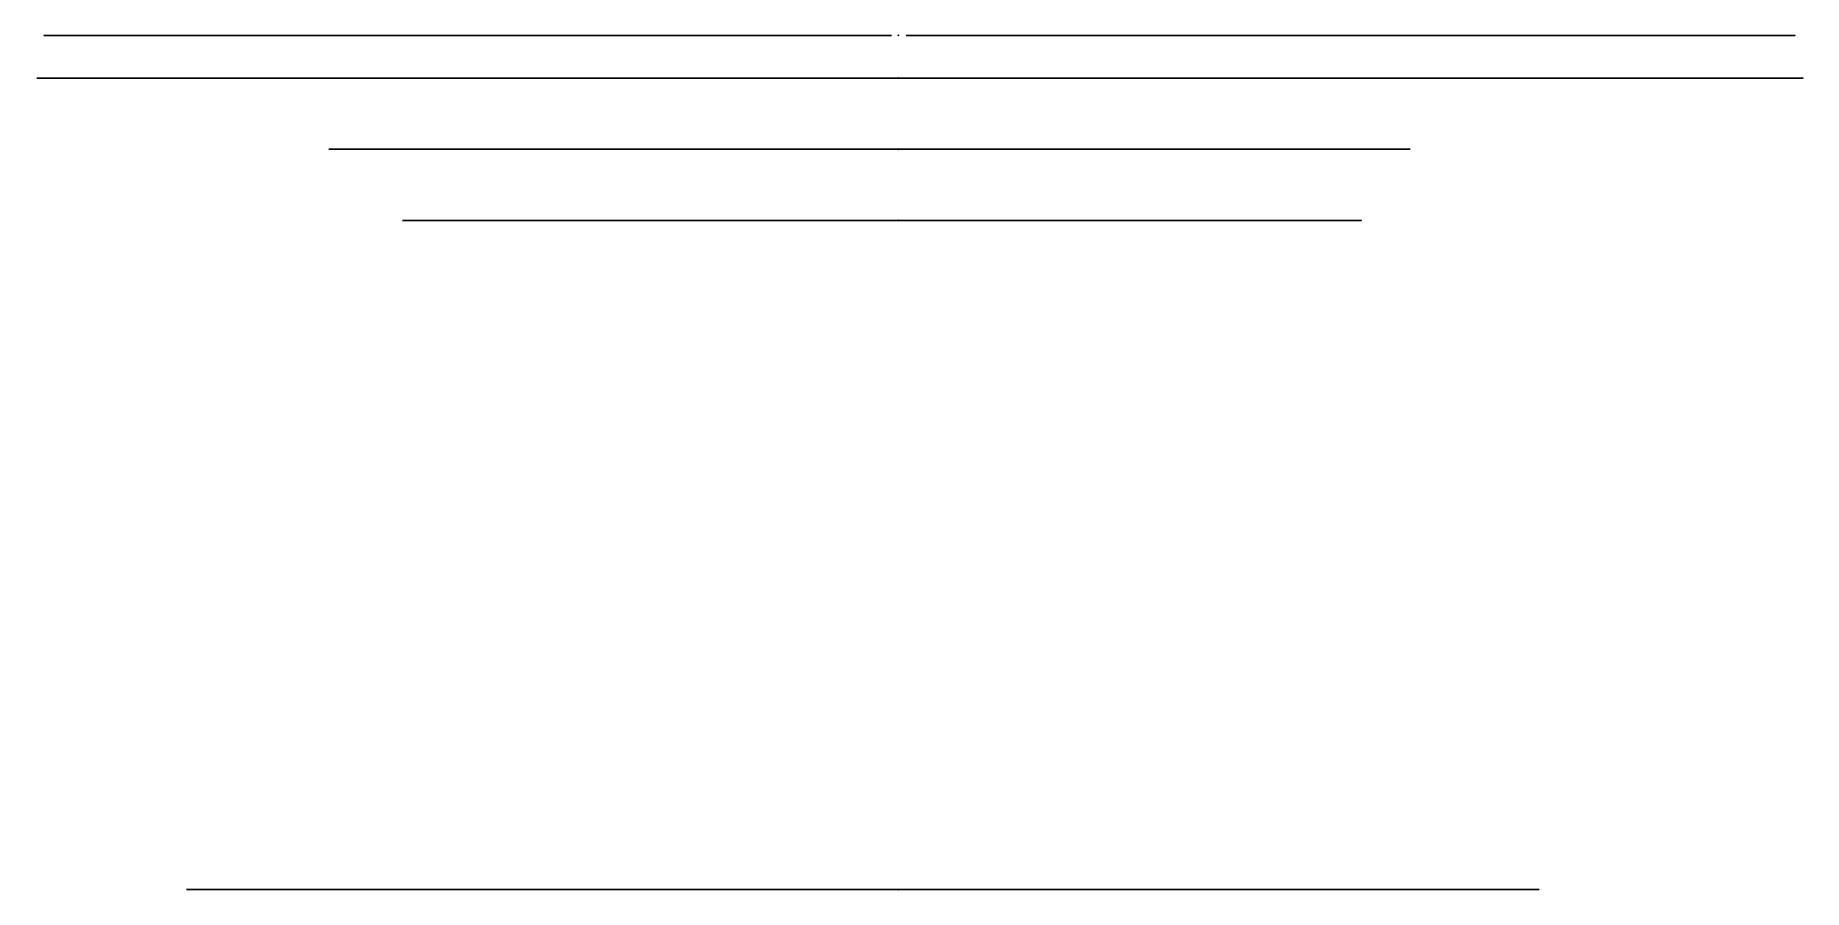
# Model space of a CAD drawing. Header units: millimetres. Extents: x -61 to 64, y -57 to 3.
import ezdxf

# ---------------------------------------------------------------- set-up
doc = ezdxf.new("R2010")
doc.units = ezdxf.units.MM
doc.header["$MEASUREMENT"] = 0
for name, color, linetype in [('5 bar robotic arm 3 v6_Sketch1', 7, 'Continuous'), ('5 bar robotic arm 3 v6_Sketch10', 7, 'Continuous'), ('5 bar robotic arm 3 v6_Sketch11', 7, 'Continuous'), ('5 bar robotic arm 3 v6_Sketch12', 7, 'Continuous'), ('5 bar robotic arm 3 v6_Sketch13', 7, 'Continuous'), ('5 bar robotic arm 3 v6_Sketch14', 7, 'Continuous'), ('5 bar robotic arm 3 v6_Sketch15', 7, 'Continuous'), ('5 bar robotic arm 3 v6_Sketch16', 7, 'Continuous'), ('5 bar robotic arm 3 v6_Sketch17', 7, 'Continuous'), ('5 bar robotic arm 3 v6_Sketch18', 7, 'Continuous'), ('5 bar robotic arm 3 v6_Sketch19', 7, 'Continuous'), ('5 bar robotic arm 3 v6_Sketch2', 7, 'Continuous'), ('5 bar robotic arm 3 v6_Sketch20', 7, 'Continuous'), ('5 bar robotic arm 3 v6_Sketch21', 7, 'Continuous'), ('5 bar robotic arm 3 v6_Sketch22', 7, 'Continuous'), ('5 bar robotic arm 3 v6_Sketch23', 7, 'Continuous'), ('5 bar robotic arm 3 v6_Sketch24', 7, 'Continuous'), ('5 bar robotic arm 3 v6_Sketch3', 7, 'Continuous'), ('5 bar robotic arm 3 v6_Sketch4', 7, 'Continuous'), ('5 bar robotic arm 3 v6_Sketch7', 7, 'Continuous'), ('5 bar robotic arm 3 v6_Sketch8', 7, 'Continuous'), ('5 bar robotic arm 3 v6_Sketch9', 7, 'Continuous')]:
    doc.layers.add(name, color=color, linetype=linetype)

msp = doc.modelspace()

# ---------------------------------------------------------------- linework, layer by layer
at = {"layer": '5 bar robotic arm 3 v6_Sketch1'}
for p, q in [((-52.83, 0, -90.41), (-32.28, 0, -5.16)), ((-50, 0, -100), (0, 0, -150)), ((-50, 0, -110), (-10, 0, -150)), ((-50, 0, -100), (-25.39, 0, 2.09)), ((-41.57, 0, -94.63), (-22.18, 0, -7.38)), ((-40, 0, -100), (0, 0, -140)), ((43.33, 0, -100.22), (0, 0, -140)), ((0, 0, -150), (52.95, 0, -97.49)), ((10, 0, -150), (52.1, 0, -107.45)), ((45.02, 0, -91.39), (19.28, 0, -6.94)), ((52.95, 0, -97.49), (22.46, 0, 2.54)), ((54.7, 0, -87.64), (29.41, 0, -4.65))]:
    msp.add_line(p, q, dxfattribs=at)
at = {"layer": '5 bar robotic arm 3 v6_Sketch1', "extrusion": (0, 1, 0)}
for centre, radius in [((50, -100), 10), ((50, -100), 3.5), ((25.39, 2.09), 10), ((25.39, 2.09), 3.5), ((0, -150), 10), ((0, -150), 3.5), ((-22.46, 2.54), 10), ((-22.46, 2.54), 3.5), ((-52.95, -97.49), 10), ((-52.95, -97.49), 3.5)]:
    msp.add_circle(centre, radius, dxfattribs=at)
at = {"layer": '5 bar robotic arm 3 v6_Sketch1'}
msp.add_point((0, 0), dxfattribs=at)
at = {"layer": '5 bar robotic arm 3 v6_Sketch10'}
for p, q in [((-40, -5, 20), (-33.97, -5, 20)), ((-40, -5, 20), (-30, -5, 20)), ((-40, -5, -10), (35.66, -5, -10)), ((35.66, -5, 20), (-40, -5, 20)), ((-40, -5), (-40, -5, -10)), ((-33.97, -5, 20), (-36.98, -5, 20)), ((35.66, -5, -10), (35.66, -5, 20)), ((35.66, -5), (35.66, -5, -10))]:
    msp.add_line(p, q, dxfattribs=at)
at = {"layer": '5 bar robotic arm 3 v6_Sketch10', "extrusion": (0, -1, 0)}
msp.add_circle((22.44, 2.7, 5), 13.5, dxfattribs=at)
at = {"layer": '5 bar robotic arm 3 v6_Sketch10'}
msp.add_point((0, -5), dxfattribs=at)
at = {"layer": '5 bar robotic arm 3 v6_Sketch11'}
for p, q in [((19.28, 0, -6.94), (44.86, 0, -90.86)), ((54.54, 0, -87.11), (29.41, 0, -4.65))]:
    msp.add_line(p, q, dxfattribs=at)
at = {"layer": '5 bar robotic arm 3 v6_Sketch11', "extrusion": (0, -1, 0)}
for radius in [13.5, 3.5]:
    msp.add_circle((22.46, 2.54), radius, dxfattribs=at)
for centre, radius, start, end in [((22.46, 2.54), 10, 313.9618, 251.4532), ((53, -97.5), 10.5, 81.5824, 140.8075)]:
    msp.add_arc(centre, radius, start, end, dxfattribs=at)
at = {"layer": '5 bar robotic arm 3 v6_Sketch11'}
msp.add_point((0, 0), dxfattribs=at)
at = {"layer": '5 bar robotic arm 3 v6_Sketch12'}
for p, q in [((20, 0, -10), (-22.66, 0, -10)), ((-22.66, 0, -10), (-22.66, 0, -9.79)), ((-22.66, 0, -9.79), (20, 0, -9.79)), ((-22.66, 0, 15), (20, 0, 15)), ((-22.66, 0, -10), (-22.66, 0, 15)), ((20, 0, -10), (-22.66, 0, -10)), ((20, 0, -9.79), (20, 0, -10)), ((20, 0, 15), (20, 0, -10))]:
    msp.add_line(p, q, dxfattribs=at)
at = {"layer": '5 bar robotic arm 3 v6_Sketch12', "extrusion": (0, 1, 0)}
for centre, start, end in [((22.66, 2.5), 270, 90), ((-20, 2.5), 90, 270)]:
    msp.add_arc(centre, 12.5, start, end, dxfattribs=at)
at = {"layer": '5 bar robotic arm 3 v6_Sketch12'}
msp.add_point((0, 0), dxfattribs=at)
at = {"layer": '5 bar robotic arm 3 v6_Sketch13'}
msp.add_point((0, 0), dxfattribs=at)
at = {"layer": '5 bar robotic arm 3 v6_Sketch14'}
for p, q in [((-52.83, 3, -90.41), (-32.28, 3, -5.16)), ((-10.49, 3, -149.51), (-50, 3, -110)), ((-22.18, 3, -7.38), (-41.57, 3, -94.63)), ((-40, 3, -100), (-0.49, 3, -139.51))]:
    msp.add_line(p, q, dxfattribs=at)
at = {"layer": '5 bar robotic arm 3 v6_Sketch14', "extrusion": (0, 1, 0)}
for centre in [(50, -100, 3), (50, -100, 3), (25.39, 2.09, 3)]:
    msp.add_circle(centre, 3.5, dxfattribs=at)
for centre, radius, start, end in [((50, -100, 3), 10, 270, 73.5508), ((50, -100, 3), 10, 147.5114, 180), ((25.39, 2.09, 3), 10, 313.5568, 251.262), ((0, -150, 3), 10.5, 2.6673, 87.3327)]:
    msp.add_arc(centre, radius, start, end, dxfattribs=at)
at = {"layer": '5 bar robotic arm 3 v6_Sketch14'}
msp.add_point((0, 3), dxfattribs=at)
at = {"layer": '5 bar robotic arm 3 v6_Sketch15'}
msp.add_point((0, 0), dxfattribs=at)
at = {"layer": '5 bar robotic arm 3 v6_Sketch16'}
for p, q in [((0.53, 3, -139.51), (43.33, 3, -100.22)), ((52.1, 3, -107.45), (10.49, 3, -149.51)), ((45.02, 3, -91.39), (19.28, 3, -6.94)), ((29.41, 3, -4.65), (54.7, 3, -87.64))]:
    msp.add_line(p, q, dxfattribs=at)
at = {"layer": '5 bar robotic arm 3 v6_Sketch16', "extrusion": (0, 1, 0)}
for centre in [(-22.46, 2.54, 3), (-53, -97.5, 3)]:
    msp.add_circle(centre, 3.5, dxfattribs=at)
for centre, radius, start, end in [((0, -150, 3), 10.5, 92.8935, 177.3058), ((-22.46, 2.54, 3), 10, 288.5468, 226.0382), ((-52.95, -97.49, 3), 10, 344.1622, 37.5533), ((-52.95, -97.49, 3), 3.5, 282.3524, 103.1685), ((-52.95, -97.49, 3), 10, 100.0619, 274.8693), ((-53, -97.5, 3), 3.5, 102.3524, 283.1685)]:
    msp.add_arc(centre, radius, start, end, dxfattribs=at)
at = {"layer": '5 bar robotic arm 3 v6_Sketch16'}
msp.add_point((0, 3), dxfattribs=at)
at = {"layer": '5 bar robotic arm 3 v6_Sketch17'}
for p, q in [((0.53, 3, -139.51), (43.33, 3, -100.22)), ((52.1, 3, -107.45), (10.49, 3, -149.51)), ((45.02, 3, -91.39), (19.28, 3, -6.94)), ((29.41, 3, -4.65), (54.7, 3, -87.64))]:
    msp.add_line(p, q, dxfattribs=at)
at = {"layer": '5 bar robotic arm 3 v6_Sketch17', "extrusion": (0, 1, 0)}
msp.add_circle((-22.46, 2.54, 3), 3.5, dxfattribs=at)
msp.add_circle((-22.46, 2.54, 3), 3.5, dxfattribs=at)
msp.add_circle((-22.46, 2.54, 3), 3.5, dxfattribs=at)
for centre, radius, start, end in [((0, -150, 3), 10.5, 92.8935, 177.3058), ((-22.46, 2.54, 3), 10, 288.5468, 226.0382), ((-52.95, -97.49, 3), 10, 344.1622, 37.5533), ((-52.95, -97.49, 3), 3.5, 282.3524, 103.1685), ((-52.95, -97.49, 3), 10, 100.0619, 274.8693), ((-53, -97.5, 3), 3.5, 102.3524, 283.1685)]:
    msp.add_arc(centre, radius, start, end, dxfattribs=at)
at = {"layer": '5 bar robotic arm 3 v6_Sketch17'}
msp.add_point((0, 3), dxfattribs=at)
at = {"layer": '5 bar robotic arm 3 v6_Sketch18'}
for p, q in [((-52.83, 3, -90.41), (-32.28, 3, -5.16)), ((-10.49, 3, -149.51), (-50, 3, -110)), ((-22.18, 3, -7.38), (-41.57, 3, -94.63)), ((-40, 3, -100), (-0.49, 3, -139.51))]:
    msp.add_line(p, q, dxfattribs=at)
at = {"layer": '5 bar robotic arm 3 v6_Sketch18', "extrusion": (0, 1, 0)}
for centre in [(50, -100, 3), (25.39, 2.09, 3), (25.39, 2.09, 3)]:
    msp.add_circle(centre, 3.5, dxfattribs=at)
for centre, radius, start, end in [((50, -100, 3), 10, 270, 73.5508), ((50, -100, 3), 10, 147.5114, 180), ((25.39, 2.09, 3), 10, 313.5568, 251.262), ((0, -150, 3), 10.5, 2.6673, 87.3327)]:
    msp.add_arc(centre, radius, start, end, dxfattribs=at)
at = {"layer": '5 bar robotic arm 3 v6_Sketch18'}
msp.add_point((0, 3), dxfattribs=at)
at = {"layer": '5 bar robotic arm 3 v6_Sketch19'}
for p, q in [((0.53, 3, -139.51), (43.33, 3, -100.22)), ((52.1, 3, -107.45), (10.49, 3, -149.51)), ((45.02, 3, -91.39), (19.28, 3, -6.94)), ((29.41, 3, -4.65), (54.7, 3, -87.64))]:
    msp.add_line(p, q, dxfattribs=at)
at = {"layer": '5 bar robotic arm 3 v6_Sketch19', "extrusion": (0, 1, 0)}
for radius in [10, 3.5]:
    msp.add_circle((-22.46, 2.54, 3), radius, dxfattribs=at)
for centre, radius, start, end in [((0, -150, 3), 10.5, 92.8935, 177.3058), ((-22.46, 2.54, 3), 10, 288.5468, 226.0382), ((-52.95, -97.49, 3), 10, 344.1622, 37.5533), ((-52.95, -97.49, 3), 3.5, 282.3524, 103.1685), ((-52.95, -97.49, 3), 10, 100.0619, 274.8693), ((-53, -97.5, 3), 3.5, 102.3524, 283.1685)]:
    msp.add_arc(centre, radius, start, end, dxfattribs=at)
at = {"layer": '5 bar robotic arm 3 v6_Sketch19'}
msp.add_point((0, 3), dxfattribs=at)
at = {"layer": '5 bar robotic arm 3 v6_Sketch2', "extrusion": (0, 1, 0)}
for centre, radius in [((50, -100), 10.5), ((25.35, 2.12), 10.5), ((0, -150), 10.5), ((0, -150), 10), ((0, -150), 3.5), ((-22.5, 2.5), 10.5), ((-53.02, -97.45), 10.5)]:
    msp.add_circle(centre, radius, dxfattribs=at)
at = {"layer": '5 bar robotic arm 3 v6_Sketch2'}
msp.add_point((0, 0), dxfattribs=at)
at = {"layer": '5 bar robotic arm 3 v6_Sketch20'}
for p, q in [((42.96, 0, -100.56), (0.53, 0, -139.51)), ((10.49, 0, -149.51), (51.65, 0, -107.91))]:
    msp.add_line(p, q, dxfattribs=at)
at = {"layer": '5 bar robotic arm 3 v6_Sketch20', "extrusion": (0, -1, 0)}
for centre, start, end in [((0, -150), 2.6942, 87.1065), ((53, -97.5), 196.9552, 262.6003)]:
    msp.add_arc(centre, 10.5, start, end, dxfattribs=at)
at = {"layer": '5 bar robotic arm 3 v6_Sketch20'}
msp.add_point((0, 0), dxfattribs=at)
at = {"layer": '5 bar robotic arm 3 v6_Sketch21'}
for p, q in [((-52.83, 3, -90.41), (-32.28, 3, -5.16)), ((-10.49, 3, -149.51), (-50, 3, -110)), ((-22.18, 3, -7.38), (-41.57, 3, -94.63)), ((-40, 3, -100), (-0.49, 3, -139.51))]:
    msp.add_line(p, q, dxfattribs=at)
at = {"layer": '5 bar robotic arm 3 v6_Sketch21', "extrusion": (0, 1, 0)}
for centre, radius in [((50, -100, 3), 3.5), ((25.39, 2.09, 3), 10), ((25.39, 2.09, 3), 3.5)]:
    msp.add_circle(centre, radius, dxfattribs=at)
for centre, radius, start, end in [((50, -100, 3), 10, 270, 73.5508), ((50, -100, 3), 10, 147.5114, 180), ((25.39, 2.09, 3), 10, 313.5568, 251.262), ((0, -150, 3), 10.5, 2.6673, 87.3327)]:
    msp.add_arc(centre, radius, start, end, dxfattribs=at)
at = {"layer": '5 bar robotic arm 3 v6_Sketch21'}
msp.add_point((0, 3), dxfattribs=at)
at = {"layer": '5 bar robotic arm 3 v6_Sketch22'}
for p, q in [((20, -10, 15), (-22.66, -10, 15)), ((-22.66, -10, -10), (-22.66, -10, -9.79)), ((-22.66, -10, -9.79), (20, -10, -9.79)), ((20, -10, -9.79), (20, -10, -10))]:
    msp.add_line(p, q, dxfattribs=at)
at = {"layer": '5 bar robotic arm 3 v6_Sketch22', "extrusion": (0, -1, 0)}
msp.add_circle((22.46, 2.54, 10), 10, dxfattribs=at)
for centre, radius, start, end in [((-22.66, 2.5, 10), 12.5, 90, 166.5021), ((-25.39, 2.09, 10), 10, 216.66, 160.5489), ((-22.66, 2.5, 10), 12.5, 210.7068, 270), ((20, 2.5, 10), 12.5, 270, 90)]:
    msp.add_arc(centre, radius, start, end, dxfattribs=at)
at = {"layer": '5 bar robotic arm 3 v6_Sketch22'}
msp.add_point((0, -10), dxfattribs=at)
at = {"layer": '5 bar robotic arm 3 v6_Sketch23'}
for p, q in [((45, -57, -10), (-50, -57, -10)), ((-50, -57, 25), (45, -57, 25)), ((-50, -57, -10), (-50, -57, 25)), ((45, -57, 25), (45, -57, -10))]:
    msp.add_line(p, q, dxfattribs=at)
at = {"layer": '5 bar robotic arm 3 v6_Sketch23', "extrusion": (0, -1, 0)}
for radius in [10, 3.5]:
    msp.add_circle((22.46, 2.54, 57), radius, dxfattribs=at)
at = {"layer": '5 bar robotic arm 3 v6_Sketch23'}
msp.add_point((0, -57), dxfattribs=at)
at = {"layer": '5 bar robotic arm 3 v6_Sketch24'}
msp.add_point((0, 0), dxfattribs=at)
at = {"layer": '5 bar robotic arm 3 v6_Sketch3', "extrusion": (0, 1, 0)}
for centre, radius in [((50, -100), 10.5), ((50, -100), 3.5), ((25.42, 2.45), 10.5), ((25.42, 2.45), 3.5), ((-22.5, 2.5), 10.5), ((-22.5, 2.5), 3.5), ((-53, -97.5), 10.5), ((-53, -97.5), 3.5)]:
    msp.add_circle(centre, radius, dxfattribs=at)
at = {"layer": '5 bar robotic arm 3 v6_Sketch3'}
msp.add_point((0, 0), dxfattribs=at)
at = {"layer": '5 bar robotic arm 3 v6_Sketch4', "extrusion": (0, 1, 0)}
msp.add_circle((0, -150), 10.5, dxfattribs=at)
at = {"layer": '5 bar robotic arm 3 v6_Sketch4'}
msp.add_point((0, 0), dxfattribs=at)
at = {"layer": '5 bar robotic arm 3 v6_Sketch7', "extrusion": (0, 1, 0)}
for centre in [(25.35, 2.5), (-22.29, 2.7)]:
    msp.add_circle(centre, 13.5, dxfattribs=at)
at = {"layer": '5 bar robotic arm 3 v6_Sketch7'}
msp.add_point((0, 0), dxfattribs=at)
at = {"layer": '5 bar robotic arm 3 v6_Sketch8', "extrusion": (0, 1, 0)}
for centre in [(25.12, 1.86), (-22.44, 2.7)]:
    msp.add_circle(centre, 13.5, dxfattribs=at)
at = {"layer": '5 bar robotic arm 3 v6_Sketch8'}
msp.add_point((0, 0), dxfattribs=at)
at = {"layer": '5 bar robotic arm 3 v6_Sketch9'}
msp.add_point((0, 0), dxfattribs=at)

doc.saveas('drawing.dxf')
